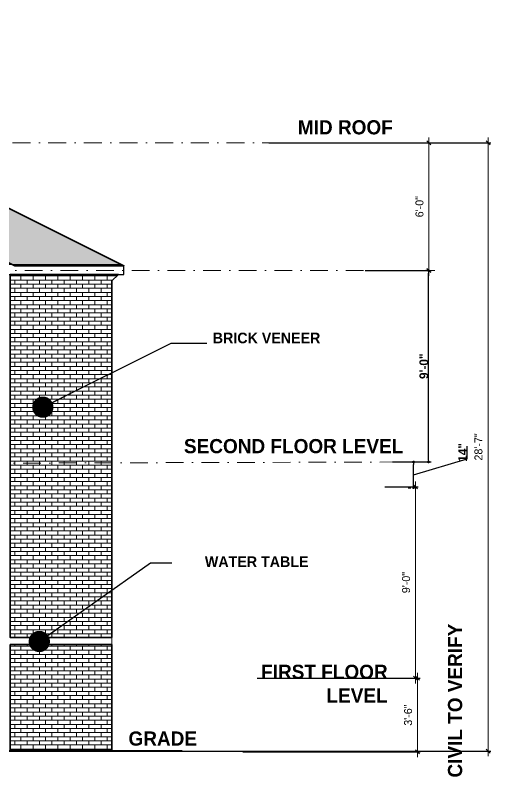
# Model space of a CAD drawing. Extents: x 2753 to 8941, y 12146 to 15850.
# Drawn here: x 6236.5 to 6504.5, y 12951.9 to 13381.3 of the extents above; entities that cross this region are included whole.
import ezdxf

# ---------------------------------------------------------------- set-up
doc = ezdxf.new("R2010")
doc.units = 0
doc.header["$LTSCALE"] = 20
doc.header["$MEASUREMENT"] = 0
doc.linetypes.add('DASHDOT', pattern=[1, 0.5, -0.25, 0, -0.25])
doc.linetypes.add('HIDDEN', pattern=[0.375, 0.25, -0.125])
doc.layers.get('0').update_dxf_attribs({"lineweight": 9})
doc.layers.get('DefPoints').update_dxf_attribs({"color": 17})
for name, color, linetype, lineweight in [('A-Wall-Partition', 3, 'Continuous', 35), ('DIM', 8, 'Continuous', 5), ('DIMENSION', 9, 'Continuous', 9), ('hatch', 8, 'Continuous', 13), ('railing', 23, 'Continuous', 15)]:
    doc.layers.add(name, color=color, linetype=linetype, lineweight=lineweight)
for name, color, linetype in [('A-WALL-PATT-I', 1, 'Continuous'), ('ARROW', 4, 'Continuous'), ('BNDYTEXT', 3, 'Continuous')]:
    doc.layers.add(name, color=color, linetype=linetype)
doc.layers.add('ELEVATION', color=7, linetype='Continuous', lineweight=25, true_color=0xdda54b)
doc.layers.add('level', color=7, linetype='HIDDEN', lineweight=15, true_color=0x987172)
doc.layers.add('FT-Text', color=7, linetype='Continuous', true_color=0x4f4527)
doc.styles.add('1-4TXT', font='cityb___.ttf', dxfattribs={"height": 5})
doc.styles.get("Standard").update_dxf_attribs({"font": 'stylu.ttf'})
doc.dimstyles.new('1-4SCALE', dxfattribs={"dimscale": 0.5, "dimtxt": 5, "dimasz": 3, "dimexe": 3, "dimexo": 6, "dimgap": 0.0625, "dimtad": 1, "dimdec": 3, "dimrnd": 0.125, "dimzin": 3, "dimdsep": 46, "dimlunit": 4, "dimtxsty": '1-4TXT', "dimblk1": 'DOT', "dimblk2": 'DOT', "dimsah": 1, "dimcen": 2, "dimadec": 0, "dimazin": 0, "dimtfac": 1, "dimtdec": 3, "dimtofl": 0, "dimtmove": 0, "dimatfit": 3, "dimldrblk": 'DOT', "dimfxl": 1, "dimtolj": 1, "dimtzin": 0, "dimarcsym": 0})
doc.dimstyles.new('Forum 24', dxfattribs={"dimscale": 24, "dimtxt": 0.1875, "dimasz": 0.09375, "dimexe": 0.0625, "dimexo": 0.0625, "dimgap": 0.125, "dimtad": 1, "dimdec": 4, "dimrnd": 1, "dimzin": 7, "dimdsep": 46, "dimlunit": 4, "dimtxsty": 'Standard', "dimblk": 'OBLIQUE', "dimblk1": 'DIMTICK', "dimblk2": 'OBLIQUE', "dimcen": -0.0625, "dimdle": 0.125, "dimclrd": 256, "dimclre": 256, "dimclrt": 256, "dimadec": 0, "dimazin": 0, "dimtfac": 1, "dimtdec": 4, "dimtmove": 1, "dimatfit": 3, "dimfxl": 0.0625, "dimtvp": 1.2, "dimfrac": 2, "dimtolj": 1, "dimtzin": 7, "dimlwd": 13, "dimarcsym": 0})
pattern_1 = [(0, (0, -0.6069312796244049), (0, 2.32029), []), (90, (0, -0.6069312796244049), (-3.48, 2.32029), [2.32029, -2.32029])]

# ---------------------------------------------------------------- blocks, each defined once
blk = doc.blocks.new('_Dot')
at = {"color": 0, "linetype": 'ByBlock', "lineweight": -2}
blk.add_line((-0.5, 0), (-1, 0), dxfattribs=at)
at = {"color": 0, "linetype": 'ByBlock', "lineweight": 0, "const_width": 0.5}
blk.add_lwpolyline([(-0.25, 0, 1), (0.25, 0, 1)], format="xyb", close=True, dxfattribs=at)
blk = doc.blocks.new('_Oblique')
at = {"color": 0, "linetype": 'ByBlock', "lineweight": -2}
blk.add_line((-0.5, -0.5), (0.5, 0.5), dxfattribs=at)
blk = doc.blocks.new('*D860')
at = {"layer": 'DefPoints', "color": 0, "transparency": 16777216}
for p in [(6443.173029330272, 13115.38073067038), (6462.096165474304, 13115.38073067038), (6462.09616547433, 13007.38073067038)]:
    blk.add_point(p, dxfattribs=at)
at = {"layer": 'DIM', "lineweight": 13, "transparency": 16777216}
blk.add_line((6462.096165474304, 13004.38073067038), (6462.096165474304, 13118.38073067038), dxfattribs=at)
at = {"layer": 'DIM', "lineweight": -2, "transparency": 16777216}
blk.add_line((6444.673029330272, 13115.38073067038), (6463.596165474304, 13115.38073067038), dxfattribs=at)
at = {"layer": 'DIM', "lineweight": 13, "transparency": 16777216, "xscale": 2.25, "yscale": 2.25, "zscale": 2.25}
for p, rotation in [((6462.096165474304, 13115.38073067038), 90), ((6462.096165474304, 13007.38073067038), 270)]:
    blk.add_blockref('_Oblique', p, dxfattribs=dict(at, rotation=rotation))
at = {"layer": 'DIM', "transparency": 16777216, "insert": (6456.755572502125, 13061.38073067037), "char_height": 4.5, "attachment_point": 5, "rotation": 90}
blk.add_mtext('\\A1;9\'-0"', dxfattribs=at)
blk = doc.blocks.new('DIMTICK')
for p, q in [((-1, 0), (1, -4.440892098500626e-16)), ((0, 1), (0, -1))]:
    blk.add_line(p, q)
at = {"const_width": 0.1414213562373096}
blk.add_lwpolyline([(0.7071067811865477, 0.7071067811865475), (-0.7071067811865475, -0.7071067811865477)], dxfattribs=at)
blk = doc.blocks.new('*D861')
at = {"layer": 'DefPoints', "color": 0, "linetype": 'ByBlock', "transparency": 16777216}
for p in [(6446.002250168556, 13129.38073067038), (6460.927721321499, 13129.38073067038), (6460.927721321525, 13114.84521115792)]:
    blk.add_point(p, dxfattribs=at)
at = {"layer": 'DIMENSION', "color": 0, "linetype": 'ByBlock', "lineweight": -2, "transparency": 16777216}
for p, q in [((6491.229238216225, 13131.14778410987), (6491.229238216225, 13138.35225173129)), ((6449.002250168556, 13129.38073067038), (6462.427721321499, 13129.38073067038)), ((6460.927721321499, 13122.11297091415), (6491.229238216225, 13131.14778410987)), ((6460.927721321499, 13116.34521115792), (6460.927721321499, 13127.88073067038)), ((6457.927721321525, 13114.84521115792), (6459.427721321499, 13114.84521115792))]:
    blk.add_line(p, q, dxfattribs=at)
at = {"layer": 'DIMENSION', "color": 0, "linetype": 'ByBlock', "lineweight": -2, "transparency": 16777216, "xscale": 1.5, "yscale": 1.5, "zscale": 1.5}
for p, rotation in [((6460.927721321499, 13129.38073067038), 90), ((6460.927721321499, 13114.84521115792), 270)]:
    blk.add_blockref('_Dot', p, dxfattribs=dict(at, rotation=rotation))
at = {"layer": 'DIMENSION', "color": 0, "linetype": 'ByBlock', "transparency": 16777216, "insert": (6488.638835040635, 13134.75001792058), "char_height": 5, "attachment_point": 5, "rotation": 90, "style": '1-4TXT'}
blk.add_mtext('\\A1;14"', dxfattribs=at)
blk = doc.blocks.new('*D862')
at = {"layer": 'DefPoints', "color": 0, "linetype": 'ByBlock', "transparency": 16777216}
for p in [(6469.378677643203, 13237.38073067038), (6472.892602624317, 13237.38073067038), (6452.177705778449, 13129.38073067038)]:
    blk.add_point(p, dxfattribs=at)
at = {"layer": 'DIMENSION', "color": 0, "linetype": 'ByBlock', "lineweight": -2, "transparency": 16777216}
for p, q in [((6469.892602624317, 13237.38073067038), (6467.878677643203, 13237.38073067038)), ((6469.378677643203, 13130.88073067038), (6469.378677643203, 13235.88073067038)), ((6455.177705778449, 13129.38073067038), (6470.878677643203, 13129.38073067038))]:
    blk.add_line(p, q, dxfattribs=at)
at = {"layer": 'DIMENSION', "color": 0, "linetype": 'ByBlock', "lineweight": -2, "transparency": 16777216, "xscale": 1.5, "yscale": 1.5, "zscale": 1.5}
for p, rotation in [((6469.378677643203, 13237.38073067038), 90), ((6469.378677643203, 13129.38073067038), 270)]:
    blk.add_blockref('_Dot', p, dxfattribs=dict(at, rotation=rotation))
at = {"layer": 'DIMENSION', "color": 0, "linetype": 'ByBlock', "transparency": 16777216, "insert": (6466.794501117675, 13183.38073067037), "char_height": 5, "attachment_point": 5, "rotation": 90, "style": '1-4TXT'}
blk.add_mtext('\\A1;9\'-0"', dxfattribs=at)
blk = doc.blocks.new('*D863')
at = {"layer": 'DefPoints', "color": 0, "transparency": 16777216}
for p in [(6395.018449088424, 13309.35477190437), (6469.650023201681, 13309.35477190437), (6432.136122885542, 13237.38073067038)]:
    blk.add_point(p, dxfattribs=at)
at = {"layer": 'DIM', "lineweight": 13, "transparency": 16777216}
blk.add_line((6469.650023201681, 13234.38073067038), (6469.650023201681, 13312.35477190437), dxfattribs=at)
at = {"layer": 'DIM', "lineweight": -2, "transparency": 16777216}
for p, q in [((6396.518449088424, 13309.35477190437), (6471.150023201681, 13309.35477190437)), ((6433.636122885542, 13237.38073067038), (6471.150023201681, 13237.38073067038))]:
    blk.add_line(p, q, dxfattribs=at)
at = {"layer": 'DIM', "lineweight": 13, "transparency": 16777216, "xscale": 2.25, "yscale": 2.25, "zscale": 2.25}
for p, rotation in [((6469.650023201681, 13309.35477190437), 90), ((6469.650023201681, 13237.38073067038), 270)]:
    blk.add_blockref('_Oblique', p, dxfattribs=dict(at, rotation=rotation))
at = {"layer": 'DIM', "transparency": 16777216, "insert": (6464.299547359808, 13273.36775128737), "char_height": 4.5, "attachment_point": 5, "rotation": 90}
blk.add_mtext('\\A1;6\'-0"', dxfattribs=at)
blk = doc.blocks.new('*D864')
at = {"layer": 'DefPoints', "color": 0, "transparency": 16777216}
for p in [(6371.341177364404, 13007.38073067038), (6363.3085723356, 12965.88073067037), (6463.221165474311, 12965.88073067037)]:
    blk.add_point(p, dxfattribs=at)
at = {"layer": 'DIM', "lineweight": 13, "transparency": 16777216}
blk.add_line((6463.221165474311, 13010.38073067038), (6463.221165474311, 12962.88073067037), dxfattribs=at)
at = {"layer": 'DIM', "lineweight": -2, "transparency": 16777216}
for p, q in [((6372.841177364404, 13007.38073067038), (6464.721165474311, 13007.38073067038)), ((6364.8085723356, 12965.88073067037), (6464.721165474311, 12965.88073067037))]:
    blk.add_line(p, q, dxfattribs=at)
at = {"layer": 'DIM', "lineweight": 13, "transparency": 16777216, "xscale": 2.25, "yscale": 2.25, "zscale": 2.25}
for p, rotation in [((6463.221165474311, 13007.38073067038), 90), ((6463.221165474311, 12965.88073067037), 270)]:
    blk.add_blockref('_Oblique', p, dxfattribs=dict(at, rotation=rotation))
at = {"layer": 'DIM', "transparency": 16777216, "insert": (6457.887161081927, 12986.63073067037), "char_height": 4.5, "attachment_point": 5, "rotation": 90}
blk.add_mtext('\\A1;3\'-6"', dxfattribs=at)
blk = doc.blocks.new('*D865')
at = {"layer": 'DefPoints', "color": 0, "transparency": 16777216}
for p in [(6377.910672745344, 13309.35477190436), (5965.035523276221, 12966.38073067037), (6502.956997538848, 12966.38073067037)]:
    blk.add_point(p, dxfattribs=at)
at = {"layer": 'DIM', "lineweight": 13, "transparency": 16777216}
blk.add_line((6502.956997538848, 13312.35477190436), (6502.956997538848, 12963.38073067037), dxfattribs=at)
at = {"layer": 'DIM', "lineweight": -2, "transparency": 16777216}
for p, q in [((6379.410672745344, 13309.35477190436), (6504.456997538848, 13309.35477190436)), ((5966.535523276221, 12966.38073067037), (6504.456997538848, 12966.38073067037))]:
    blk.add_line(p, q, dxfattribs=at)
at = {"layer": 'DIM', "lineweight": 13, "transparency": 16777216, "xscale": 2.25, "yscale": 2.25, "zscale": 2.25}
for p, rotation in [((6502.956997538848, 13309.35477190436), 90), ((6502.956997538848, 12966.38073067037), 270)]:
    blk.add_blockref('_Oblique', p, dxfattribs=dict(at, rotation=rotation))
at = {"layer": 'DIM', "transparency": 16777216, "insert": (6497.545577333872, 13137.86775128736), "char_height": 4.5, "attachment_point": 5, "rotation": 90}
blk.add_mtext('\\A1;28\'-7"', dxfattribs=at)

msp = doc.modelspace()

# ---------------------------------------------------------------- hatches: boundary and pattern name
at = {"layer": 'A-WALL-PATT-I', "lineweight": 0, "ltscale": 0.5}
h = msp.add_hatch(dxfattribs=at)
h.set_pattern_fill('AR-BRSTD', color=8, scale=0.87)
h.set_pattern_definition(pattern_1)
h.paths.add_polyline_path([(6290.959956146005, 13231.55132836506), (6290.959956146007, 13030.42131123909), (6233.604723785626, 13030.42131123909), (6233.604723785626, 13235.04512640497), (6294.694705774884, 13235.04512640497)])
h = msp.add_hatch(dxfattribs=at)
h.set_pattern_fill('AR-BRSTD', color=8, scale=0.87)
h.set_pattern_definition(pattern_1)
h.paths.add_polyline_path([(6233.604723785626, 13026.42131123909), (6290.959956146007, 13026.42131123909), (6290.959956146007, 12966.98766194999), (6233.604723785626, 12966.98766194999)])
at = {"layer": 'hatch', "linetype": 'ByBlock'}
h = msp.add_hatch(dxfattribs=at)
h.set_pattern_fill('AR-RSHKE', color=36, scale=0.65, style=0)
h.set_pattern_definition([(0, (-8443.466854146445, -181.088485199587), (16.575, 7.800000000000001), [3.9, -3.25, 4.55, -1.95, 5.850000000000001, -2.6]), (0, (-8439.566854146446, -180.7634851995863), (16.575, 7.800000000000001), [3.25, -12.35, 2.6, -3.9]), (0, (-8431.766854146445, -181.5759851995863), (16.575, 7.800000000000001), [1.95, -20.15]), (90, (-8443.466854146445, -181.088485199587), (-5.525, 7.800000000000001), [7.475000000000001, -23.725]), (90, (-8439.566854146446, -181.088485199587), (-5.525, 7.800000000000001), [7.3125, -23.8875]), (90, (-8436.316854146446, -181.088485199587), (-5.525, 7.800000000000001), [6.825, -24.375]), (90, (-8431.766854146445, -181.5759851995863), (-5.525, 7.800000000000001), [7.475000000000001, -23.725]), (90, (-8429.816854146446, -181.5759851995863), (-5.525, 7.800000000000001), [7.475000000000001, -23.725]), (90, (-8423.966854146445, -181.088485199587), (-5.525, 7.800000000000001), [7.15, -24.05])])
h.paths.add_polyline_path([(6296.42806590598, 13240.69348492104), (6236.271119208983, 13240.04364536231), (6162.59349672688, 13276.93714651665), (6089.08970004211, 13240.43788259111), (6073.20056885196, 13240.42048123596), (5966.027092980719, 13311.86946515012), (5858.564810791573, 13240.22794369069), (5843.173573942677, 13240.04364536231), (5769.315243580775, 13277.07458675439), (5695.688102076592, 13240.21392970008), (5678.779109823747, 13240.21392970008), (5550.898175391569, 13303.9841125784), (5705.587576511409, 13381.32881313834), (6015.155901110238, 13381.32881313834)])

# ---------------------------------------------------------------- linework, layer by layer
at = {"layer": 'A-Wall-Partition'}
msp.add_lwpolyline([(6047.886061980067, 13240.07184100788), (6088.55445848753, 13240.04364536231), (6162.593496726682, 13276.9371465168), (6236.271119208983, 13240.04364536231), (6297.726236662282, 13240.04364536231), (6015.155901110238, 13381.32881313834), (5705.587576511409, 13381.32881313834), (5550.898175391569, 13303.9841125784), (5678.779109823747, 13240.04364536231), (5695.456913221224, 13240.04364536231), (5769.315243580972, 13277.07458675425), (5842.942385087306, 13240.21392970008), (5929.688226039873, 13240.20183186724)], dxfattribs=at)
for points in [[(6290.959956146005, 13231.55132836506), (6290.959956146007, 13030.42131123909), (6233.604723785626, 13030.42131123909), (6233.604723785626, 13235.04512640497), (6294.694705774884, 13235.04512640497), (6290.959956146005, 13231.55132836506)], [(6233.604723785626, 13026.42131123909), (6290.959956146007, 13026.42131123909), (6290.959956146007, 12966.98766194999), (6233.604723785626, 12966.98766194999)]]:
    msp.add_lwpolyline(points, close=True, dxfattribs=at)
at = {"layer": 'ARROW'}
msp.add_line((6015.155901110238, 13381.32881313834), (6297.726236662282, 13240.04364536231), dxfattribs=at)
at = {"layer": 'BNDYTEXT'}
msp.add_lwpolyline([(6296.42806590598, 13240.69348492104), (6236.271119208983, 13240.04364536231), (6162.59349672688, 13276.93714651665), (6089.08970004211, 13240.43788259111), (6073.20056885196, 13240.42048123596), (5966.027092980719, 13311.86946515012), (5858.564810791573, 13240.22794369069), (5843.173573942677, 13240.04364536231), (5769.315243580775, 13277.07458675439), (5695.688102076592, 13240.21392970008), (5678.779109823747, 13240.21392970008), (5550.898175391569, 13303.9841125784), (5705.587576511409, 13381.32881313834), (6015.155901110238, 13381.32881313834)], close=True, dxfattribs=at)
at = {"layer": 'ELEVATION'}
for p, q in [((6015.155901110238, 13381.32881313834), (6296.42806590598, 13240.69348492104)), ((6283.410193112828, 13169.56384570621), (6283.398963916079, 13169.56384570621))]:
    msp.add_line(p, q, dxfattribs=at)
at = {"layer": 'ELEVATION', "color": 6}
for p, q in [((6294.694705774884, 13235.04512640497), (6297.726236662282, 13235.04512640497)), ((6290.959956146005, 13163.9781611094), (6290.959956146005, 13030.42131123909))]:
    msp.add_line(p, q, dxfattribs=at)
at = {"layer": 'ELEVATION'}
for points in [[(6296.42806590598, 13240.69348492104), (6079.712920613394, 13240.42632309676)], [(6079.849422279443, 13235.04512640497), (6294.694705774884, 13235.04512640497)]]:
    msp.add_lwpolyline(points, dxfattribs=at)
at = {"layer": 'ELEVATION', "color": 6}
for points in [[(6297.726236662282, 13235.04512640497), (6297.726236662282, 13240.04364536231)], [(6290.959956146005, 13179.41470087138), (6290.959956146005, 13231.55132836506), (6294.694705774884, 13235.04512640497)]]:
    msp.add_lwpolyline(points, dxfattribs=at)
at = {"layer": 'ELEVATION', "color": 6, "const_width": 0.5}
msp.add_lwpolyline([(6290.959956146005, 13226.58448657145), (6290.959956146007, 12966.98766194999)], dxfattribs=at)
at = {"layer": 'ELEVATION', "linetype": 'ByBlock', "const_width": 1}
msp.add_lwpolyline([(6330.580058026711, 12966.38073067037), (5991.077240959366, 12966.38073067037)], dxfattribs=at)
at = {"layer": 'level', "linetype": 'DASHDOT'}
for p, q in [((6446.002250168551, 13309.35477190435), (5403.821605544697, 13309.35477190435)), ((6472.892602624343, 13237.38073067037), (5522.880205532823, 13237.38073067037)), ((6451.898217509828, 13129.38073067037), (5498.458978923387, 13126.56461306137))]:
    msp.add_line(p, q, dxfattribs=at)
at = {"layer": 'railing'}
for points in [[(6236.689204149563, 13030.42131123909), (6290.959956146005, 13030.42131123909)], [(6233.604723785626, 13026.42131123909), (6290.959956146005, 13026.42131123909)]]:
    msp.add_lwpolyline(points, dxfattribs=at)

# ---------------------------------------------------------------- texts
at = {"layer": 'FT-Text', "ltscale": 0.25, "char_height": 6, "width": 112.9418406952927, "attachment_point": 1, "style": '1-4TXT'}
for s, insert in [('BRICK VENEER', (6347.796823567223, 13202.31189010157)), ('WATER TABLE', (6343.356168468614, 13076.15110967558))]:
    msp.add_mtext(s, dxfattribs=dict(at, insert=insert))
at = {"layer": 'level', "ltscale": 0.25, "char_height": 8, "style": '1-4TXT'}
for s, insert, width, attachment_point in [('MID ROOF', (6449.236671248858, 13322.13615604216), 84.23207161082155, 3), ('SECOND FLOOR LEVEL', (6455.181245663014, 13142.32681474479), 144.7421276146188, 3), ('FIRST FLOOR LEVEL', (6446.355315793135, 13015.03997615124), 84.23207161082155, 3), ('GRADE', (6300.299600090919, 12977.40592941024), 84.23207161082155, 1)]:
    msp.add_mtext(s, dxfattribs=dict(at, insert=insert, width=width, attachment_point=attachment_point))
at = {"layer": 'level', "ltscale": 0.25, "insert": (6480.335519512817, 13038.19368981949), "char_height": 8, "width": 91.23214525868298, "attachment_point": 3, "rotation": 90, "style": '1-4TXT'}
msp.add_mtext('CIVIL TO VERIFY', dxfattribs=at)

# ---------------------------------------------------------------- dimensions: what is measured, and where the dimension line sits
at = {"layer": 'DIM'}
for base, p1, p2, picture, middle in [((6502.956997538848, 12966.38073067037), (6377.91067274534, 13309.35477190435), (5965.035523276219, 12966.38073067037), '*D865', (6497.545577333872, 13137.86775128736)), ((6469.650023201681, 13309.35477190437), (6432.136122885538, 13237.38073067037), (6395.01844908842, 13309.35477190436), '*D863', (6464.299547359808, 13273.36775128737)), ((6462.096165474304, 13115.38073067038), (6462.096165474326, 13007.38073067037), (6443.173029330268, 13115.38073067037), '*D860', (6456.755572502125, 13061.38073067037)), ((6463.221165474311, 12965.88073067037), (6371.3411773644, 13007.38073067037), (6363.308572335596, 12965.88073067037), '*D864', (6457.887161081927, 12986.63073067037))]:
    dim = msp.add_linear_dim(base=base, p1=p1, p2=p2, angle=90, dimstyle='Forum 24', dxfattribs=at)
    dim.commit()
    dim.dimension.update_dxf_attribs({"geometry": picture, "text_midpoint": middle})
at = {"layer": 'DIMENSION', "linetype": 'ByBlock'}
dim = msp.add_linear_dim(base=(6469.378677643203, 13237.38073067038), p1=(6452.177705778446, 13129.38073067037), p2=(6472.892602624313, 13237.38073067037), angle=90, dimstyle='1-4SCALE', override={"dimtmove": 1}, dxfattribs=at)
dim.commit()
dim.dimension.update_dxf_attribs({"geometry": '*D862', "text_midpoint": (6466.794501117675, 13183.38073067037)})
dim = msp.add_linear_dim(base=(6460.927721321499, 13129.38073067038), p1=(6460.927721321521, 13114.84521115792), p2=(6446.002250168553, 13129.38073067037), angle=90, text='14"', dimstyle='1-4SCALE', override={"dimtmove": 1}, dxfattribs=at)
dim.commit()
dim.dimension.update_dxf_attribs({"geometry": '*D861', "text_midpoint": (6491.229238216227, 13131.17903410987), "dimtype": 160})

# ---------------------------------------------------------------- leaders
at = {"layer": 'FT-Text', "linetype": 'ByBlock'}
for points in [[(6252.029977522248, 13160.28136347668), (6324.366338056385, 13196.29630923542), (6344.388483659655, 13196.29630923542)], [(6250.042685707649, 13028.1443329564), (6312.719578143624, 13072.53749062832), (6324.741723746894, 13072.53749062832)]]:
    msp.add_leader(points, dimstyle='1-4SCALE', override={"dimasz": 24, "dimgap": 0.0625, "dimtad": 0}, dxfattribs=at)

doc.saveas('drawing.dxf')
